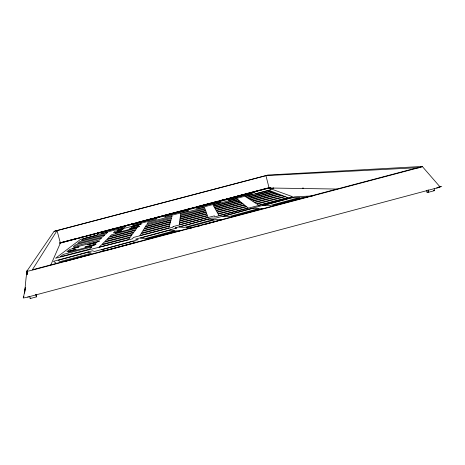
<?xml version="1.0" encoding="UTF-8"?>
<svg xmlns="http://www.w3.org/2000/svg" width="465" height="465" viewBox="0 0 465 465"><rect width="100%" height="100%" fill="white"/><g stroke="black" fill="none" stroke-linecap="round" stroke-linejoin="round"><path stroke-width="0.7" d="M25.372 287.632L24.587 293.031M24.575 292.828L25.296 287.852M23.256 297.873C25.755 289.003 25.308 279.68 27.208 270.665L26.912 274.35L26.9 271.118L54.062 231.407L55.684 230.884M50.772 265.021L60.374 243.056L57.056 230.588L265.939 175.665L417.646 167.685L32.352 269.793L57.056 230.588M29.679 296.705L30.167 298.547L36.375 296.891L36.636 296.304L36.148 294.473M30.167 298.547L30.463 297.949M23.953 296.565L23.256 297.827A5.603 0.424 -15.2 0 0 28.394 296.897L436.769 187.994A5.528 0.401 -13.7 0 0 440.285 186.651M54.114 231.372L54.452 231.25M54.556 231.215L265.544 175.694M55.876 230.826L56.248 230.721M56.294 230.71L56.782 230.576M59.88 243.079L61.002 242.777M56.823 230.564L57.282 230.442M59.677 243.102L267.898 188.174M76.057 258.36L89.861 254.744M64.664 261.551L68.739 260.452M70.093 260.086L72.127 259.534M73.487 259.168L76.202 258.435M198.416 226.164L200.479 225.606M205.298 224.304L207.361 223.746M208.739 223.374L210.802 222.816M212.174 222.444L217.678 220.956M219.056 220.584L221.811 219.84M28.394 296.897L28.138 296.966A5.069 0.384 -15.2 0 1 27.714 297.077M426.527 190.371L426.975 192.167L428.277 191.818M426.975 192.167L428.736 192.202L434.63 190.633L434.176 188.825M59.723 242.887L64.635 241.591M66.024 241.225L68.134 240.667M69.523 240.3L71.639 239.742M73.022 239.376L75.144 238.818M80.027 237.528L82.154 236.97M87.025 235.685L89.164 235.121M90.565 234.749L92.663 234.197M94.029 233.837L96.168 233.273M97.569 232.901L101.725 231.808M103.125 231.436L108.729 229.96M110.129 229.588L115.791 228.094M117.128 227.745L119.296 227.17M120.627 226.821L122.801 226.246M124.132 225.897L126.306 225.322M127.631 224.973L129.811 224.397M131.13 224.049L133.316 223.473M138.134 222.206L140.32 221.625M141.726 221.259L143.825 220.701M145.132 220.358L147.329 219.776M148.73 219.41L152.834 218.329M154.235 217.957L159.832 216.481M161.233 216.109L166.952 214.603M168.237 214.266L173.962 212.755M175.235 212.418L177.467 211.831M178.74 211.494L180.972 210.907M182.239 210.569L184.471 209.982M185.878 209.61L191.481 208.134M192.882 207.762L194.986 207.21M196.242 206.879L210.941 203.002M212.342 202.63L217.946 201.153M220.916 200.369L225.124 199.258M226.345 198.939L228.629 198.334M229.844 198.014L232.128 197.41M233.343 197.09L235.633 196.486M237.034 196.12L242.643 194.637M244.044 194.271L260.162 190.016M261.801 189.586L267.288 188.139M60.084 242.933L270.066 187.546M60.374 243.056L269.107 188L337.172 189.052M270.008 188.941L273.728 188.104L270.008 188.941L269.677 187.651L270.188 187.657L270.52 188.953M267.823 188.226L270.107 187.657M268.601 187.994L270.107 187.61M265.445 175.718L265.765 175.636M265.701 175.654L266.015 175.572M265.957 175.59L268.654 174.985L422.04 166.458A6.748 0.36 -14 0 1 418.041 167.906L33.172 269.909A6.853 0.384 -15 0 1 26.854 271.182L27.046 274.391M266.869 175.363L267.183 175.288M267.474 175.224L267.974 175.107M312.794 195.922L294.694 196.805L215.574 218.161L211.61 218.056L175.171 227.891L176.828 228.024L135.548 239.167L138.245 239.649L94.442 251.478L92.494 250.786L53.492 261.313L56.707 263.55M307.714 197.131L302.698 197.358L272.705 205.466L276.262 205.385M265.253 208.367L261.824 208.407L231.477 216.614L233.506 216.649M438.85 186.651L441.75 186.663M302.43 188.093L303.569 188.11M433.432 190.609L434.63 190.633M222.497 219.654L216.266 219.457L186.087 227.606L191.534 228.024M179.496 230.989L176.863 230.733L146.062 239.056L147.335 239.266M422.301 166.499L439.332 186.076M35.718 294.432L36.375 296.891M265.939 175.665L269.107 188M428.131 189.796L428.736 192.202M440.157 186.657A5.51 0.401 -13.7 0 1 436.606 188.034M422.15 166.458A6.708 0.36 -14 0 1 417.646 168.01M179.525 223.159L179.333 224.752L208.041 217.294L207.541 215.882L179.525 223.159M180.002 219.195L179.839 220.596L206.733 213.604L206.297 212.366L180.002 219.195M180.222 217.388L180.065 218.707L206.146 211.93L205.728 210.761L180.222 217.388M180.67 213.697L180.53 214.847L204.937 208.506L204.571 207.483L180.67 213.697M179.775 221.113L179.595 222.607L207.367 215.388L206.896 214.069L179.775 221.113M180.432 215.69L180.281 216.928L205.582 210.354L205.193 209.25L180.432 215.69M169.272 226.339L168.824 228.024L139.901 235.54L141.052 233.674L169.272 226.339M170.393 222.148L169.998 223.624L142.906 230.663L143.918 229.024L170.393 222.148M170.905 220.241L170.533 221.631L144.272 228.455L145.225 226.914L170.905 220.241M171.382 218.44L171.033 219.753L145.557 226.374L146.452 224.921L171.382 218.44M171.998 216.138L171.678 217.347L147.202 223.706L148.027 222.369L171.998 216.138M169.853 224.177L169.434 225.752L141.459 233.023L142.534 231.274L169.853 224.177M173.061 226.6L172.887 227.199L133.414 237.452L132.484 238.818L55.568 258.232L80.515 239.388L96.627 235.203L99.376 232.884L254.274 192.62L256.128 193.562L272.252 189.365L292.52 196.672L214.859 216.853L214.47 215.853L173.061 226.6M165.191 215.923L164.744 217.079L188.296 210.959L188.273 209.918L165.191 215.923M156.862 218.085L156.252 219.288L132.711 225.403L133.792 224.084L156.862 218.085M141.168 224.008L130.95 227.182L139.047 225.077L138.024 226.484L129.625 228.797L139.494 226.374L136.989 227.455L115.076 233.151L115.814 232.384L121.661 230.739L113.39 232.889L114.925 231.349L123.167 229.082L117.616 230.53L118.308 229.815L141.168 224.008M129.933 237.621L128.48 239.615L99.08 247.252L101.254 245.072L129.933 237.621M131.793 235.058L130.433 236.923L102.015 244.311L104.05 242.265L131.793 235.058M133.542 232.651L132.269 234.401L104.765 241.55L106.671 239.632L133.542 232.651M135.181 230.396L133.984 232.041L107.339 238.964L109.13 237.167L135.181 230.396M136.727 228.274L135.6 229.82L109.757 236.534L111.443 234.842L136.727 228.274M125.474 226.246L124.225 227.612L100.702 233.726L102.422 232.238L125.474 226.246M95.877 244.451L92.692 245.816L74.394 250.658L68.099 252.204L69.471 251.129L76.138 249.234L66.879 251.641L69.669 249.484L78.992 246.909L72.79 248.525L74.051 247.531L99.446 241.103L96.412 242.387L87.577 244.834L96.627 242.48L94.471 244.474L84.938 247.107L95.877 244.451M101.376 238.092L99.446 239.876L73.325 246.665L75.83 244.73L101.376 238.092M104.474 235.232L102.684 236.888L77.521 243.428L79.852 241.631L104.474 235.232M107.357 232.564L105.689 234.11L81.422 240.417L83.59 238.743L107.357 232.564M91.715 247.014L89.321 249.228L60.2 256.796L63.31 254.396L91.715 247.014M208.279 219.201L179.106 227.071L184.187 227.461L214.092 219.387L208.279 219.201M88.571 252.094L58.125 260.313L60.13 261.597L91.367 253.158L88.571 252.094M170.132 230.082L140.378 238.115L144.522 238.801L175.032 230.553L170.132 230.082M252.175 208.535L222.845 216.452L229.129 216.568L259.197 208.442L252.175 208.535M291.7 197.863L262.696 205.693L269.985 205.53L299.71 197.497L291.7 197.863M132.188 241.544L101.568 249.81L104.765 250.827L136.193 242.335L132.188 241.544M219.707 201.746L196.608 207.756L196.794 208.75L220.364 202.624L219.707 201.746M251.158 193.574L228.042 199.584L228.867 200.409L252.449 194.283L251.158 193.574M236.766 198.747L213.017 204.92L213.551 205.885L237.795 199.578L236.766 198.747M269.107 190.342L245.34 196.515L246.549 197.305L270.81 190.999L269.107 190.342M238.185 199.892L213.749 206.239L214.319 207.262L239.272 200.775L238.185 199.892M271.444 191.243L246.996 197.596L248.275 198.433L273.246 191.946L271.444 191.243M239.678 201.101L214.528 207.64L215.126 208.721L240.835 202.037L239.678 201.101M273.92 192.202L248.752 198.741L250.106 199.63L275.832 192.946L273.92 192.202M241.265 202.385L215.353 209.122L215.987 210.273L242.492 203.385L241.265 202.385M276.547 193.219L250.612 199.956L252.053 200.897L278.576 194.004L276.547 193.219M242.951 203.751L216.225 210.697L216.905 211.918L244.259 204.815L242.951 203.751M279.337 194.3L252.594 201.246L254.128 202.246L281.499 195.137L279.337 194.3M244.747 205.21L217.161 212.377L217.882 213.679L246.142 206.338L244.747 205.21M282.302 195.451L254.698 202.624L256.331 203.687L284.609 196.34L282.302 195.451M246.659 206.762L218.155 214.167L218.934 215.557L248.147 207.965L246.659 206.762M285.469 196.678L256.942 204.089L258.691 205.228L287.94 197.631L285.469 196.678M26.964 274.373L26.877 271.147L26.935 274.362"/></g></svg>
